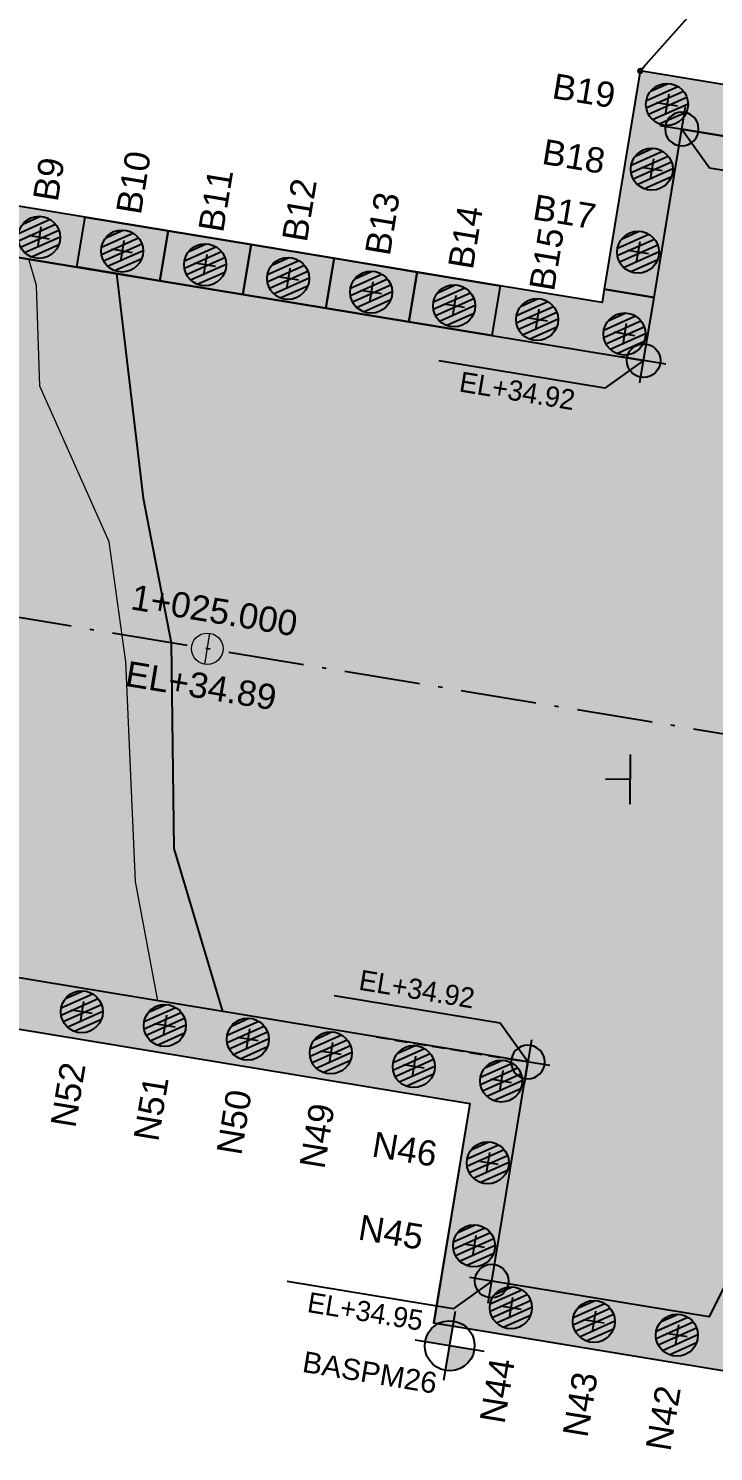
# Model space of a CAD drawing. Header units: metres. Extents: x 93017 to 94633, y 101979 to 102793.
# Drawn here: x 94160.27 to 94176.56, y 102286.64 to 102320.47 of the extents above; entities that cross this region are included whole.
import ezdxf
from ezdxf.enums import TextEntityAlignment as Align

# ---------------------------------------------------------------- set-up
doc = ezdxf.new("R2010")
doc.units = ezdxf.units.M
doc.header["$LTSCALE"] = 0.75
doc.header["$MEASUREMENT"] = 0
doc.linetypes.add('ACAD_ISO10W100', pattern=[18, 12, -3, 0, -3])
doc.linetypes.add('DIAK200', pattern=[0.6, 0.4, -0.2])
doc.layers.add('contacts', color=2, linetype='Continuous', lineweight=20)
for name, color, linetype in [('GUNITE', 2, 'DIAK200'), ('LEZANTES', 6, 'Continuous'), ('NAMEG', 6, 'Continuous'), ('OTM Leaders', 2, 'Continuous'), ('OTM Levels 0.25', 2, 'Continuous'), ('OTM Line 0.11', 11, 'Continuous'), ('OTM Line 0.15', 1, 'Continuous'), ('OTM Line 0.50', 6, 'Continuous'), ('OTM Line Axis 0.15', 1, 'ACAD_ISO10W100'), ('OTM Text 0.25', 2, 'Continuous'), ('TEXT', 2, 'Continuous'), ('TOPO_POINTS', 2, 'Continuous')]:
    doc.layers.add(name, color=color, linetype=linetype)
doc.styles.add('ARIAL', font='ARIAL.TTF')
doc.styles.add('DIM', font='wgsimpl.shx', dxfattribs={"width": 0.85})
doc.styles.add('WG-SIMPL', font='ugsimpl.shx', dxfattribs={"width": 1.05})
doc.dimstyles.new('Metro 1 to 100', dxfattribs={"dimtxt": 0.4, "dimasz": 0.3, "dimexe": 0, "dimexo": 0, "dimgap": 0.15, "dimtad": 1, "dimzin": 1, "dimdsep": 46, "dimtxsty": 'DIM', "dimcen": 0, "dimclrd": 256, "dimclre": 256, "dimclrt": 256, "dimadec": 0, "dimazin": 0, "dimtfac": 0.002556, "dimtmove": 2, "dimatfit": 0, "dimfxl": 0, "dimtolj": 1, "dimtzin": 0, "dimlwe": -1, "dimarcsym": 0})

# ---------------------------------------------------------------- blocks, each defined once
blk = doc.blocks.new('OTM Levels 0.35 1.200 plan EL')
at = {"layer": 'OTM Levels 0.25'}
for points in [[(0, 0.5, -0.414214), (0.5, 0), (0, 0)], [(-0.5, 0), (0, 0), (0, -0.5, -0.414214)]]:
    blk.add_hatch(color=256, dxfattribs=at).paths.add_polyline_path(points)
for p, q in [((0, 0), (1, 1)), ((1, 1), (6, 1)), ((0, 0.667), (0, -0.667)), ((-0.667, 0), (0.667, 0))]:
    blk.add_line(p, q, dxfattribs=at)
blk.add_circle((0, 0), 0.5, dxfattribs=at)
at = {"layer": 'OTM Levels 0.25', "style": 'WG-SIMPL'}
blk.add_attdef('EL+99.99', text='', height=0.6, dxfattribs=at).set_placement((6, 1.198), align=Align.RIGHT)
blk = doc.blocks.new('gh')
h = blk.add_hatch(color=132)
h.paths.add_polyline_path([(159.5, -197.427), (160.7, -197.427), (160.7, -201.426), (159.5, -201.426)])
h.paths.add_polyline_path([(157.514, -206.184), (160.399, -206.184), (160.7, -205.303), (160.7, -203.555), (159.5, -203.555), (159.5, -204.984), (157.514, -204.984)])
h.paths.add_polyline_path([(147.05, -224.994), (148.85, -224.994), (148.85, -229.266), (147.05, -229.014)])
h.paths.add_polyline_path([(104.647, -215.444), (104.647, -213.444), (119.626, -213.444), (120.1, -213.796), (120.1, -216.444), (127.5, -216.444), (127.5, -213.796), (127.974, -213.444), (133.3, -213.444), (133.3, -229.014), (137.146, -229.014), (137.146, -230.814), (131.5, -230.814), (131.5, -215.444), (128.7, -215.444), (128.7, -217.644), (118.9, -217.644), (118.9, -215.444)])
h.paths.add_polyline_path([(72.65, -189.444), (72.65, -185.384), (119.626, -185.384), (120.1, -185.032), (120.1, -182.384), (124.1, -182.384), (124.1, -185.032), (124.574, -185.384), (140.235, -185.384), (144.717, -178.282), (153.507, -183.826), (154.148, -182.811), (144.345, -176.624), (139.573, -184.184), (125.3, -184.184), (125.3, -181.184), (118.9, -181.184), (118.9, -184.184), (71.45, -184.184), (71.45, -189.444)])
h.paths.add_polyline_path([(100.647, -213.444), (102.647, -213.444), (102.647, -215.444), (102.134, -215.444), (100.647, -214.984)])
h.paths.add_polyline_path([(66.992, -189.764), (68.992, -189.764), (68.992, -190.964), (66.992, -190.964)])
h.paths.add_polyline_path([(62.992, -189.764), (64.992, -189.764), (64.992, -190.964), (62.992, -190.964)])
h.paths.add_polyline_path([(58.992, -189.764), (60.992, -189.764), (60.992, -190.964), (58.992, -190.964)])
h = blk.add_hatch(color=244)
h.paths.add_polyline_path([(102.647, -213.444), (104.647, -213.444), (104.647, -215.444), (102.647, -215.444)])
h.paths.add_polyline_path([(68.992, -189.764), (68.992, -190.964), (72.65, -190.964), (72.65, -189.444), (71.45, -189.444), (71.45, -189.764)])
h.paths.add_polyline_path([(58.992, -190.964), (58.992, -189.764), (40.2, -189.764), (40.2, -192.644), (34.7, -192.644), (34.7, -206.184), (40.2, -206.184), (40.2, -209.064), (71.45, -209.064), (71.45, -214.344), (78.659, -214.344), (80.287, -209.062), (81.511, -209.062), (100.647, -214.984), (100.647, -213.444), (99.721, -213.441), (81.692, -207.862), (79.515, -207.862), (77.887, -213.144), (72.65, -213.144), (72.65, -207.864), (41.4, -207.864), (41.4, -204.984), (35.9, -204.984), (35.9, -193.844), (41.4, -193.844), (41.4, -190.964)])
h.paths.add_polyline_path([(64.992, -189.764), (66.992, -189.764), (66.992, -190.964), (64.992, -190.964)], flags=16)
h.paths.add_polyline_path([(60.992, -189.764), (62.992, -189.764), (62.992, -190.964), (60.992, -190.964)], flags=16)
at = {"layer": 'LEZANTES', "color": 2, "ltscale": 0.5}
for points in [[(72.65, -189.444), (72.65, -185.384), (119.626, -185.384), (120.1, -185.032), (120.1, -182.384), (124.1, -182.384), (124.1, -185.032), (124.574, -185.384), (140.235, -185.384), (144.717, -178.282), (153.507, -183.826), (154.148, -182.811), (144.345, -176.624), (139.573, -184.184), (125.3, -184.184), (125.3, -181.184), (118.9, -181.184), (118.9, -184.184), (71.45, -184.184), (71.45, -189.444), (72.65, -189.444)], [(68.992, -189.764), (68.992, -190.964), (72.65, -190.964), (72.65, -189.444), (71.45, -189.444), (71.45, -189.764), (68.992, -189.764)], [(58.992, -190.964), (58.992, -189.764), (40.2, -189.764), (40.2, -192.644), (34.7, -192.644), (34.7, -206.184), (40.2, -206.184), (40.2, -209.064), (71.45, -209.064), (71.45, -214.344), (78.659, -214.344)], [(79.515, -207.862), (77.887, -213.144), (72.65, -213.144), (72.65, -207.864), (41.4, -207.864), (41.4, -204.984), (35.9, -204.984), (35.9, -193.844), (41.4, -193.844), (41.4, -190.964), (58.992, -190.964)]]:
    blk.add_lwpolyline(points, dxfattribs=at)
for points in [[(58.992, -189.764), (60.992, -189.764), (60.992, -190.964), (58.992, -190.964)], [(60.992, -189.764), (62.992, -189.764), (62.992, -190.964), (60.992, -190.964)], [(62.992, -189.764), (64.992, -189.764), (64.992, -190.964), (62.992, -190.964)], [(64.992, -189.764), (66.992, -189.764), (66.992, -190.964), (64.992, -190.964)], [(66.992, -189.764), (68.992, -189.764), (68.992, -190.964), (66.992, -190.964)]]:
    blk.add_lwpolyline(points, close=True, dxfattribs=at)

msp = doc.modelspace()

# ---------------------------------------------------------------- hatches: boundary and pattern name
at = {"lineweight": -3, "true_color": 0xdebd9c}
h = msp.add_hatch(color=31, dxfattribs=at)
h.paths.add_polyline_path([(94198.192, 102307.308), (94193.743, 102300.899), (94193.564, 102298.749), (94192.528, 102293.686), (94192.134, 102288.894), (94181.065, 102294.43), (94178.917, 102294.784), (94176.45, 102289.838), (94171.283, 102290.691), (94172.143, 102295.9), (94167.798, 102296.617), (94165.322, 102297.026), (94164.885, 102297.098), (94163.723, 102300.976), (94163.663, 102305.864), (94162.999, 102309.303), (94162.362, 102314.644), (94164.274, 102314.328), (94166.248, 102314.002), (94170.551, 102313.292), (94174.895, 102312.575), (94175.804, 102318.08), (94184.969, 102316.567), (94184.315, 102314.162), (94184.337, 102309.29), (94184.486, 102307.945), (94184.51, 102306.611), (94185.045, 102306.952), (94185.025, 102309.52), (94184.744, 102312.063), (94185.053, 102314.218), (94185.482, 102316.482), (94196.567, 102314.652), (94196.738, 102311.808), (94197.356, 102308.88)])
h.paths.add_polyline_path([(94184.058, 102296.643), (94184.27, 102303.897), (94183.904, 102306.224), (94184.419, 102306.553), (94184.864, 102302.402), (94184.397, 102296.59)], flags=16)
at = {"lineweight": -3, "true_color": 0xc7e3ff}
msp.add_hatch(color=254, dxfattribs=at).paths.add_polyline_path([(94160.277, 102314.988), (94156.942, 102315.538), (94152.992, 102307.626), (94151.699, 102302.879), (94151.748, 102299.267), (94163.348, 102297.352), (94162.815, 102300.19), (94162.581, 102305.411), (94162.491, 102306.058), (94162.185, 102308.264), (94160.543, 102311.967), (94160.457, 102314.362)])
at = {"layer": 'NAMEG'}
h = msp.add_hatch(color=253, dxfattribs=at)
edge = h.paths.add_edge_path()
edge.add_ellipse((94170.284, 102289.155), major_axis=(0.346, -0.483), ratio=1, start_angle=-45, end_angle=45)
edge.add_line((94170.87, 102289.058), (94170.284, 102289.155))
edge.add_line((94170.284, 102289.155), (94170.187, 102288.568))
edge = h.paths.add_edge_path()
edge.add_ellipse((94170.284, 102289.155), major_axis=(0.346, -0.483), ratio=1, start_angle=135, end_angle=225)
edge.add_line((94169.698, 102289.251), (94170.284, 102289.155))
edge.add_line((94170.284, 102289.155), (94170.381, 102289.741))
at = {"layer": 'OTM Line 0.11', "ltscale": 0.1}
h = msp.add_hatch(dxfattribs=at)
h.set_pattern_fill('LINE', color=256, scale=0.05, angle=23.9915, style=0)
h.set_pattern_definition([(23.99150133, (-34430.44963, 50280.71546), (-0.0645479298, 0.14503491737), [])])
edge = h.paths.add_edge_path()
edge.add_arc((94175.451, 102318.665), 0.5, -54.6323, 305.3677)
h = msp.add_hatch(dxfattribs=at)
h.set_pattern_fill('LINE', color=256, scale=0.05, angle=23.9915, style=0)
h.set_pattern_definition([(23.99150133, (-34430.81196, 50279.17389), (-0.0645479298, 0.14503491737), [])])
edge = h.paths.add_edge_path()
edge.add_arc((94175.089, 102317.124), 0.5, -54.6323, 305.3677)
h = msp.add_hatch(dxfattribs=at)
h.set_pattern_fill('LINE', color=256, scale=0.05, angle=23.9915, style=0)
h.set_pattern_definition([(23.99150133, (-34445.37821, 50277.55481), (-0.0645479298, 0.14503491737), [])])
edge = h.paths.add_edge_path()
edge.add_arc((94160.523, 102315.505), 0.5, -54.6323, 305.3677)
h = msp.add_hatch(dxfattribs=at)
h.set_pattern_fill('LINE', color=256, scale=0.05, angle=23.9915, style=0)
h.set_pattern_definition([(23.99150133, (-34443.40492, 50277.22905), (-0.0645479298, 0.14503491737), [])])
edge = h.paths.add_edge_path()
edge.add_arc((94162.496, 102315.179), 0.5, -54.6323, 305.3677)
h = msp.add_hatch(dxfattribs=at)
h.set_pattern_fill('LINE', color=256, scale=0.05, angle=23.9915, style=0)
h.set_pattern_definition([(23.99150133, (-34441.43163, 50276.9033), (-0.0645479298, 0.14503491737), [])])
edge = h.paths.add_edge_path()
edge.add_arc((94164.469, 102314.853), 0.5, -54.6323, 305.3677)
h = msp.add_hatch(dxfattribs=at)
h.set_pattern_fill('LINE', color=256, scale=0.05, angle=23.9915, style=0)
h.set_pattern_definition([(23.99150133, (-34431.13772, 50277.2006), (-0.0645479298, 0.14503491737), [])])
edge = h.paths.add_edge_path()
edge.add_arc((94174.763, 102315.151), 0.5, -54.6323, 305.3677)
h = msp.add_hatch(dxfattribs=at)
h.set_pattern_fill('LINE', color=256, scale=0.05, angle=23.9915, style=0)
h.set_pattern_definition([(23.99150133, (-34439.45834, 50276.57754), (-0.0645479298, 0.14503491737), [])])
edge = h.paths.add_edge_path()
edge.add_arc((94166.442, 102314.527), 0.5, -54.6323, 305.3677)
h = msp.add_hatch(dxfattribs=at)
h.set_pattern_fill('LINE', color=256, scale=0.05, angle=23.9915, style=0)
h.set_pattern_definition([(23.99150133, (-34437.48504, 50276.25178), (-0.0645479298, 0.14503491737), [])])
edge = h.paths.add_edge_path()
edge.add_arc((94168.416, 102314.202), 0.5, -54.6323, 305.3677)
h = msp.add_hatch(dxfattribs=at)
h.set_pattern_fill('LINE', color=256, scale=0.05, angle=23.9915, style=0)
h.set_pattern_definition([(23.99150133, (-34435.51175, 50275.92602), (-0.0645479298, 0.14503491737), [])])
edge = h.paths.add_edge_path()
edge.add_arc((94170.389, 102313.876), 0.5, -54.6323, 305.3677)
h = msp.add_hatch(dxfattribs=at)
h.set_pattern_fill('LINE', color=256, scale=0.05, angle=23.9915, style=0)
h.set_pattern_definition([(23.99150133, (-34433.53846, 50275.60026), (-0.0645479298, 0.14503491737), [])])
edge = h.paths.add_edge_path()
edge.add_arc((94172.362, 102313.55), 0.5, -54.6323, 305.3677)
h = msp.add_hatch(dxfattribs=at)
h.set_pattern_fill('LINE', color=256, scale=0.05, angle=23.9915, style=0)
h.set_pattern_definition([(23.99150133, (-34431.4586, 50275.2569), (-0.0645479298, 0.14503491737), [])])
edge = h.paths.add_edge_path()
edge.add_arc((94174.442, 102313.207), 0.5, -54.6323, 305.3677)
h = msp.add_hatch(dxfattribs=at)
h.set_pattern_fill('LINE', color=256, scale=0.05, angle=23.9915, style=0)
h.set_pattern_definition([(23.99150133, (-34444.36346, 50259.14367), (-0.0645479298, 0.14503491737), [])])
edge = h.paths.add_edge_path()
edge.add_arc((94161.537, 102297.094), 0.5, -54.6323, 305.3677)
h = msp.add_hatch(dxfattribs=at)
h.set_pattern_fill('LINE', color=256, scale=0.05, angle=23.9915, style=0)
h.set_pattern_definition([(23.99150133, (-34442.39017, 50258.81791), (-0.0645479298, 0.14503491737), [])])
edge = h.paths.add_edge_path()
edge.add_arc((94163.511, 102296.768), 0.5, -54.6323, 305.3677)
h = msp.add_hatch(dxfattribs=at)
h.set_pattern_fill('LINE', color=256, scale=0.05, angle=23.9915, style=0)
h.set_pattern_definition([(23.99150133, (-34440.41687, 50258.49215), (-0.0645479298, 0.14503491737), [])])
edge = h.paths.add_edge_path()
edge.add_arc((94165.484, 102296.442), 0.5, -54.6323, 305.3677)
h = msp.add_hatch(dxfattribs=at)
h.set_pattern_fill('LINE', color=256, scale=0.05, angle=23.9915, style=0)
h.set_pattern_definition([(23.99150133, (-34438.44358, 50258.16639), (-0.0645479298, 0.14503491737), [])])
edge = h.paths.add_edge_path()
edge.add_arc((94167.457, 102296.116), 0.5, -54.6323, 305.3677)
h = msp.add_hatch(dxfattribs=at)
h.set_pattern_fill('LINE', color=256, scale=0.05, angle=23.9915, style=0)
h.set_pattern_definition([(23.99150133, (-34436.47029, 50257.84063), (-0.0645479298, 0.14503491737), [])])
edge = h.paths.add_edge_path()
edge.add_arc((94169.43, 102295.791), 0.5, -54.6323, 305.3677)
h = msp.add_hatch(dxfattribs=at)
h.set_pattern_fill('LINE', color=256, scale=0.05, angle=23.9915, style=0)
h.set_pattern_definition([(23.99150133, (-34434.39043, 50257.49728), (-0.0645479298, 0.14503491737), [])])
edge = h.paths.add_edge_path()
edge.add_arc((94171.51, 102295.447), 0.5, -54.6323, 305.3677)
h = msp.add_hatch(dxfattribs=at)
h.set_pattern_fill('LINE', color=256, scale=0.05, angle=23.9915, style=0)
h.set_pattern_definition([(23.99150133, (-34434.7113, 50255.55359), (-0.0645479298, 0.14503491737), [])])
edge = h.paths.add_edge_path()
edge.add_arc((94171.189, 102293.504), 0.5, -54.6323, 305.3677)
h = msp.add_hatch(dxfattribs=at)
h.set_pattern_fill('LINE', color=256, scale=0.05, angle=23.9915, style=0)
h.set_pattern_definition([(23.99150133, (-34435.03706, 50253.5803), (-0.0645479298, 0.14503491737), [])])
edge = h.paths.add_edge_path()
edge.add_arc((94170.864, 102291.53), 0.5, -54.6323, 305.3677)
h = msp.add_hatch(dxfattribs=at)
h.set_pattern_fill('LINE', color=256, scale=0.05, angle=23.9915, style=0)
h.set_pattern_definition([(23.99150133, (-34434.16078, 50252.1079), (-0.0645479298, 0.14503491737), [])])
edge = h.paths.add_edge_path()
edge.add_arc((94171.74, 102290.058), 0.5, -54.6323, 305.3677)
h = msp.add_hatch(dxfattribs=at)
h.set_pattern_fill('LINE', color=256, scale=0.05, angle=23.9915, style=0)
h.set_pattern_definition([(23.99150133, (-34432.1875, 50251.78215), (-0.0645479298, 0.14503491737), [])])
edge = h.paths.add_edge_path()
edge.add_arc((94173.713, 102289.732), 0.5, -54.6323, 305.3677)
h = msp.add_hatch(dxfattribs=at)
h.set_pattern_fill('LINE', color=256, scale=0.05, angle=23.9915, style=0)
h.set_pattern_definition([(23.99150133, (-34430.2142, 50251.45639), (-0.0645479298, 0.14503491737), [])])
edge = h.paths.add_edge_path()
edge.add_arc((94175.687, 102289.406), 0.5, -54.6323, 305.3677)
at = {"layer": 'OTM Text 0.25', "ltscale": 0.5, "true_color": 0xc4c487}
msp.add_hatch(color=53, dxfattribs=at).paths.add_polyline_path([(94162.362, 102314.644), (94162.999, 102309.303), (94163.663, 102305.864), (94163.723, 102300.976), (94164.885, 102297.098), (94163.348, 102297.352), (94162.815, 102300.19), (94162.581, 102305.411), (94162.185, 102308.264), (94160.543, 102311.967), (94160.457, 102314.362), (94160.277, 102314.988)])

# ---------------------------------------------------------------- linework, layer by layer
at = {"color": 1, "lineweight": -3}
msp.add_lwpolyline([(94162.362, 102314.644), (94162.999, 102309.303), (94163.663, 102305.864), (94163.723, 102300.976), (94164.885, 102297.098)], dxfattribs=at)
at = {"layer": 'contacts', "flags": 128}
msp.add_lwpolyline([(94163.348, 102297.352), (94162.815, 102300.19), (94162.581, 102305.411), (94162.185, 102308.264), (94160.543, 102311.967), (94160.457, 102314.362), (94160.277, 102314.988)], dxfattribs=at)
at = {"layer": 'GUNITE'}
msp.add_line((94168.533, 102296.496), (94172.143, 102295.9), dxfattribs=at)
at = {"layer": 'LEZANTES', "color": 2, "ltscale": 0.5}
for points in [[(94221.632, 102311.731), (94174.816, 102319.46), (94173.959, 102314.27), (94173.907, 102313.954), (94171.481, 102314.354), (94165.562, 102315.332), (94163.588, 102315.657), (94161.615, 102315.983), (94143.074, 102319.044), (94142.605, 102316.202), (94137.178, 102317.098), (94134.973, 102303.739), (94140.4, 102302.843), (94139.93, 102300.002), (94170.763, 102294.912), (94169.903, 102289.702), (94177.016, 102288.528), (94179.483, 102293.474), (94180.69, 102293.275), (94198.607, 102284.315), (94199.999, 102283.619), (94200.505, 102283.535), (94202.478, 102283.21), (94216.54, 102280.888)], [(94217.583, 102282.743), (94202.804, 102285.183), (94200.831, 102285.509), (94198.857, 102285.835), (94197.944, 102285.988), (94181.065, 102294.43), (94178.917, 102294.784), (94176.45, 102289.838), (94171.283, 102290.691), (94172.143, 102295.9), (94141.31, 102300.99), (94141.779, 102303.832), (94136.352, 102304.728), (94138.167, 102315.719), (94143.593, 102314.823), (94144.063, 102317.665), (94161.42, 102314.799), (94165.366, 102314.148), (94169.313, 102313.496), (94174.895, 102312.575), (94175.143, 102314.074), (94175.804, 102318.08), (94222.153, 102310.429)]]:
    msp.add_lwpolyline(points, dxfattribs=at)
at = {"layer": 'NAMEG', "color": 253}
for p, q in [((94170.148, 102288.334), (94170.419, 102289.975)), ((94171.104, 102289.019), (94169.463, 102289.29))]:
    msp.add_line(p, q, dxfattribs=at)
msp.add_ellipse((94170.284, 102289.155), major_axis=(-0.483, -0.346), ratio=1, start_param=5.497787, end_param=11.780972, dxfattribs=at)
at = {"layer": 'OTM Line 0.15'}
for p, q in [((94175.492, 102318.912), (94175.41, 102318.419)), ((94175.698, 102318.625), (94175.204, 102318.706)), ((94175.129, 102317.37), (94175.048, 102316.877)), ((94175.335, 102317.083), (94174.842, 102317.165)), ((94160.563, 102315.751), (94160.482, 102315.258)), ((94160.769, 102315.464), (94160.276, 102315.545)), ((94162.537, 102315.426), (94162.455, 102314.932)), ((94174.804, 102315.397), (94174.722, 102314.904)), ((94162.742, 102315.138), (94162.249, 102315.22)), ((94164.51, 102315.1), (94164.428, 102314.607)), ((94175.01, 102315.11), (94174.516, 102315.191)), ((94164.716, 102314.813), (94164.222, 102314.894)), ((94166.483, 102314.774), (94166.402, 102314.281)), ((94166.689, 102314.487), (94166.196, 102314.568)), ((94168.456, 102314.448), (94168.375, 102313.955)), ((94168.662, 102314.161), (94168.169, 102314.242)), ((94170.43, 102314.123), (94170.348, 102313.629)), ((94170.636, 102313.835), (94170.142, 102313.917)), ((94172.403, 102313.797), (94172.322, 102313.304)), ((94172.609, 102313.509), (94172.116, 102313.591)), ((94174.483, 102313.454), (94174.401, 102312.96)), ((94174.689, 102313.166), (94174.195, 102313.248)), ((94161.784, 102297.053), (94161.291, 102297.134)), ((94161.578, 102297.34), (94161.497, 102296.847)), ((94163.757, 102296.727), (94163.264, 102296.809)), ((94163.551, 102297.015), (94163.47, 102296.521)), ((94165.731, 102296.401), (94165.237, 102296.483)), ((94165.525, 102296.689), (94165.443, 102296.195)), ((94167.704, 102296.076), (94167.21, 102296.157)), ((94167.498, 102296.363), (94167.416, 102295.87)), ((94169.677, 102295.75), (94169.184, 102295.831)), ((94169.471, 102296.037), (94169.39, 102295.544)), ((94171.757, 102295.406), (94171.264, 102295.488)), ((94171.551, 102295.694), (94171.47, 102295.201)), ((94171.23, 102293.75), (94171.149, 102293.257)), ((94171.436, 102293.463), (94170.943, 102293.544)), ((94170.904, 102291.777), (94170.823, 102291.284)), ((94171.11, 102291.49), (94170.617, 102291.571)), ((94171.781, 102290.304), (94171.699, 102289.811)), ((94171.987, 102290.017), (94171.493, 102290.099)), ((94173.754, 102289.979), (94173.673, 102289.485)), ((94173.96, 102289.691), (94173.467, 102289.773)), ((94175.727, 102289.653), (94175.646, 102289.16)), ((94175.933, 102289.366), (94175.44, 102289.447))]:
    msp.add_line(p, q, dxfattribs=at)
for centre in [(94175.451, 102318.665), (94175.089, 102317.124), (94160.523, 102315.505), (94162.496, 102315.179), (94164.469, 102314.853), (94174.763, 102315.151), (94166.442, 102314.527), (94168.416, 102314.202), (94170.389, 102313.876), (94172.362, 102313.55), (94174.442, 102313.207), (94161.537, 102297.094), (94163.511, 102296.768), (94165.484, 102296.442), (94167.457, 102296.116), (94169.43, 102295.791), (94171.51, 102295.447), (94171.189, 102293.504), (94170.864, 102291.53), (94171.74, 102290.058), (94173.713, 102289.732), (94175.687, 102289.406)]:
    msp.add_circle(centre, 0.5, dxfattribs=at)
at = {"layer": 'OTM Line 0.50', "color": 7}
for p, q in [((94174.576, 102302.026), (94174.583, 102303.207)), ((94174.58, 102302.617), (94173.989, 102302.62))]:
    msp.add_line(p, q, dxfattribs=at)
at = {"layer": 'OTM Line Axis 0.15', "color": 2, "ltscale": 0.2, "flags": 128}
msp.add_lwpolyline([(94269.018, 102288.435), (94268.037, 102288.604), (94266.559, 102288.856), (94265.08, 102289.106), (94263.6, 102289.356), (94262.121, 102289.604), (94260.642, 102289.851), (94259.162, 102290.097), (94257.682, 102290.342), (94256.202, 102290.587), (94254.722, 102290.832), (94253.242, 102291.076), (94252.996, 102291.117), (94130.848, 102311.282)], dxfattribs=at)
at = {"layer": 'OTM Text 0.25', "lineweight": 0}
msp.add_line((94164.459, 102305.353), (94164.581, 102306.093), dxfattribs=at)
msp.add_circle((94164.52, 102305.723), 0.375, dxfattribs=at)

# ---------------------------------------------------------------- block references
at = {"layer": 'OTM Levels 0.25', "ltscale": 0.25}
ref = msp.add_blockref('OTM Levels 0.35 1.200 plan EL', (94175.804, 102318.08), dxfattribs=dict(at, xscale=-0.7999999999997789, yscale=0.7999999999992724, zscale=0.8, rotation=170.6259288759933))
ref.add_attrib('EL+99.99', 'EL+34.93', dxfattribs={"height": 0.48, "rotation": 350.6259, "style": 'WG-SIMPL'}).set_placement((94180.989, 102315.758), align=Align.RIGHT)
ref = msp.add_blockref('OTM Levels 0.35 1.200 plan EL', (94174.895, 102312.575), dxfattribs=dict(at, xscale=0.8000000000003373, yscale=0.7999999999992724, zscale=0.8, rotation=170.6259288741513))
ref.add_attrib('EL+99.99', 'EL+34.92', dxfattribs={"height": 0.48, "rotation": 350.6259, "style": 'WG-SIMPL'}).set_placement((94173.218, 102311.393), align=Align.RIGHT)
ref = msp.add_blockref('OTM Levels 0.35 1.200 plan EL', (94172.143, 102295.9), dxfattribs=dict(at, xscale=-0.8000000000003034, yscale=0.7999999999992724, zscale=0.8, rotation=350.6259288725664))
ref.add_attrib('EL+99.99', 'EL+34.92', dxfattribs={"height": 0.48, "rotation": 350.6259, "style": 'WG-SIMPL'}).set_placement((94170.831, 102297.171), align=Align.RIGHT)
ref = msp.add_blockref('OTM Levels 0.35 1.200 plan EL', (94171.283, 102290.691), dxfattribs=dict(at, xscale=0.8000000000003373, yscale=0.7999999999992724, zscale=0.8, rotation=170.6259288741513))
ref.add_attrib('EL+99.99', 'EL+34.95', dxfattribs={"height": 0.48, "rotation": 350.6259, "style": 'WG-SIMPL'}).set_placement((94169.605, 102289.51), align=Align.RIGHT)
at = {"layer": 'OTM Text 0.25', "color": 1, "rotation": 350.6259288741804}
msp.add_blockref('gh', (94134.32, 102512.822), dxfattribs=at)

# ---------------------------------------------------------------- texts
at = {"layer": 'OTM Text 0.25', "style": 'ARIAL'}
for s, rotation, p in [('B19', 350.6259, (94173.478, 102318.991)), ('B18', 350.6259, (94173.236, 102317.43)), ('B9', 80.6259, (94160.751, 102316.886)), ('B10', 80.6259, (94162.765, 102316.807)), ('B11', 80.6259, (94164.722, 102316.383)), ('B12', 80.6259, (94166.711, 102316.155)), ('B13', 80.6259, (94168.684, 102315.83)), ('B17', 350.6259, (94173.015, 102316.113)), ('B14', 80.6259, (94170.658, 102315.504)), ('B15', 80.6259, (94172.588, 102314.988)), ('N52', 80.6259, (94161.211, 102295.12)), ('N51', 80.6259, (94163.185, 102294.795)), ('N50', 80.6259, (94165.158, 102294.469)), ('N49', 80.6259, (94167.131, 102294.143)), ('N46', 350.6259, (94169.216, 102293.829)), ('N45', 350.6259, (94168.89, 102291.856)), ('N44', 80.6259, (94171.414, 102288.085)), ('N43', 80.6259, (94173.387, 102287.759)), ('N42', 80.6259, (94175.361, 102287.433))]:
    msp.add_text(s, height=0.6, rotation=rotation, dxfattribs=at).set_placement(p, align=Align.MIDDLE_CENTER)
msp.add_attdef('1+025.000', text='0', height=0.6, rotation=350.6259, dxfattribs=at).set_placement((94166.655, 102306.313), align=Align.MIDDLE_RIGHT)
at = {"layer": 'TEXT', "color": 253, "style": 'ARIAL'}
msp.add_attdef('BASPM26', text='ΓΑ-1', height=0.5, rotation=350.6259, dxfattribs=at).set_placement((94168.387, 102288.521, -0.002), align=Align.MIDDLE_CENTER)
at = {"layer": 'TOPO_POINTS', "style": 'ARIAL'}
msp.add_attdef('EL+34.89', text='0', height=0.6, rotation=350.6259, dxfattribs=at).set_placement((94164.375, 102304.848), align=Align.MIDDLE_CENTER)
msp.add_attdef('EL+34.89', text='0', height=0.6, rotation=350.6259, dxfattribs=at).set_placement((94164.375, 102304.848), align=Align.MIDDLE_CENTER)

# ---------------------------------------------------------------- leaders
at = {"layer": 'OTM Leaders', "lineweight": 0}
msp.add_leader([(94174.816, 102319.46), (94180.125, 102325.428), (94186.766, 102324.331)], dimstyle='Metro 1 to 100', override={"dimasz": 0.15, "dimldrblk": 'Dot'}, dxfattribs=at)

doc.saveas('drawing.dxf')
